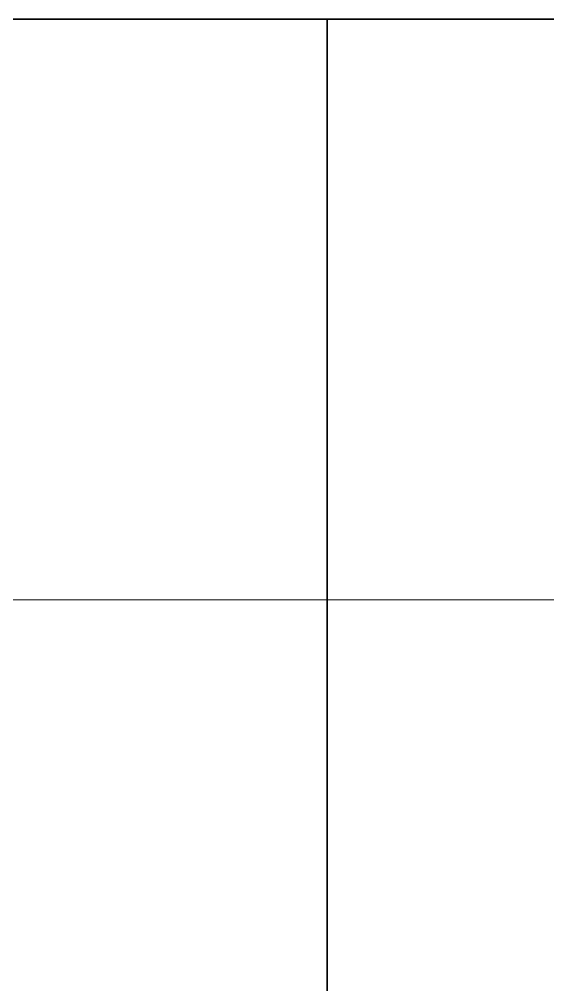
# Model space of a CAD drawing. Extents: x 218 to 1434, y 54 to 743.
# Drawn here: x 936.3 to 940.85, y 427.65 to 435.97 of the extents above; entities that cross this region are included whole.
import ezdxf

# ---------------------------------------------------------------- set-up
doc = ezdxf.new("R2010")
doc.units = 0

msp = doc.modelspace()

# ---------------------------------------------------------------- linework, layer by layer
at = {"color": 7, "lineweight": 35, "ltscale": 0.075}
for p, q in [((938.9538, 435.9697), (935.9538, 435.9697)), ((941.9538, 435.9697), (938.9538, 435.9697))]:
    msp.add_line(p, q, dxfattribs=at)
at = {"color": 7, "lineweight": 35, "ltscale": 0.125}
msp.add_line((938.9538, 430.9697), (938.9538, 435.9697), dxfattribs=at)
msp.add_line((938.9538, 430.9697), (938.9538, 435.9697), dxfattribs=at)
at = {"color": 7, "lineweight": 13, "ltscale": 0.075}
for p, q in [((938.9538, 430.9697), (935.9538, 430.9697)), ((941.9538, 430.9697), (938.9538, 430.9697))]:
    msp.add_line(p, q, dxfattribs=at)
at = {"color": 7, "lineweight": 35}
msp.add_line((938.9538, 430.9697), (938.9538, 410.0303), dxfattribs=at)
msp.add_line((938.9538, 430.9697), (938.9538, 410.0303), dxfattribs=at)

doc.saveas('drawing.dxf')
